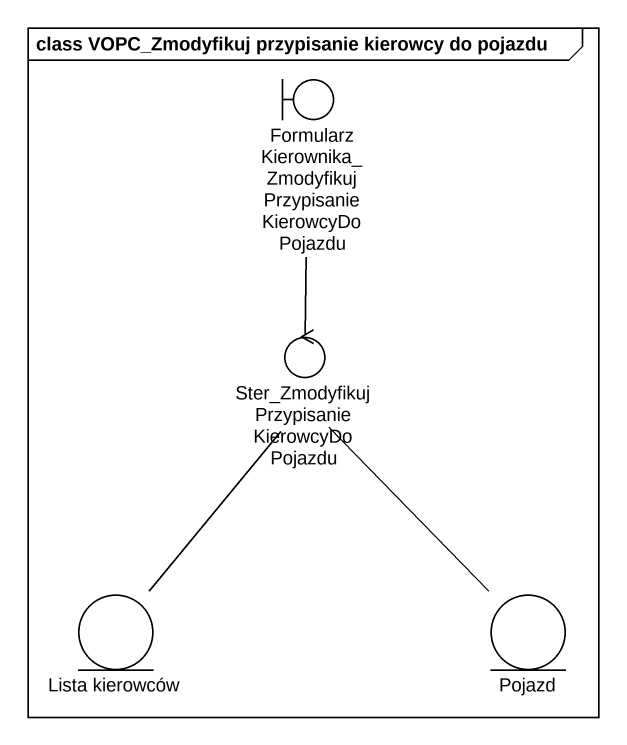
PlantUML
@startuml
mainframe class VOPC_Zmodyfikuj przypisanie kierowcy do pojazdu
boundary "FormularzKierownika_ZmodyfikujPrzypisanieKierowcyDoPojazdu" as FormularzKierownika
control "Ster_ZmodyfikujPrzypisanieKierowcyDoPojazdu" as Ster_ZmodyfikujPrzypisanieKi
entity "Lista kierowców" as Lista_kierowców
entity Pojazd
FormularzKierownika -- Ster_ZmodyfikujPrzypisanieKi
Ster_ZmodyfikujPrzypisanieKi -- Lista_kierowców
Ster_ZmodyfikujPrzypisanieKi -- Pojazd
@enduml
